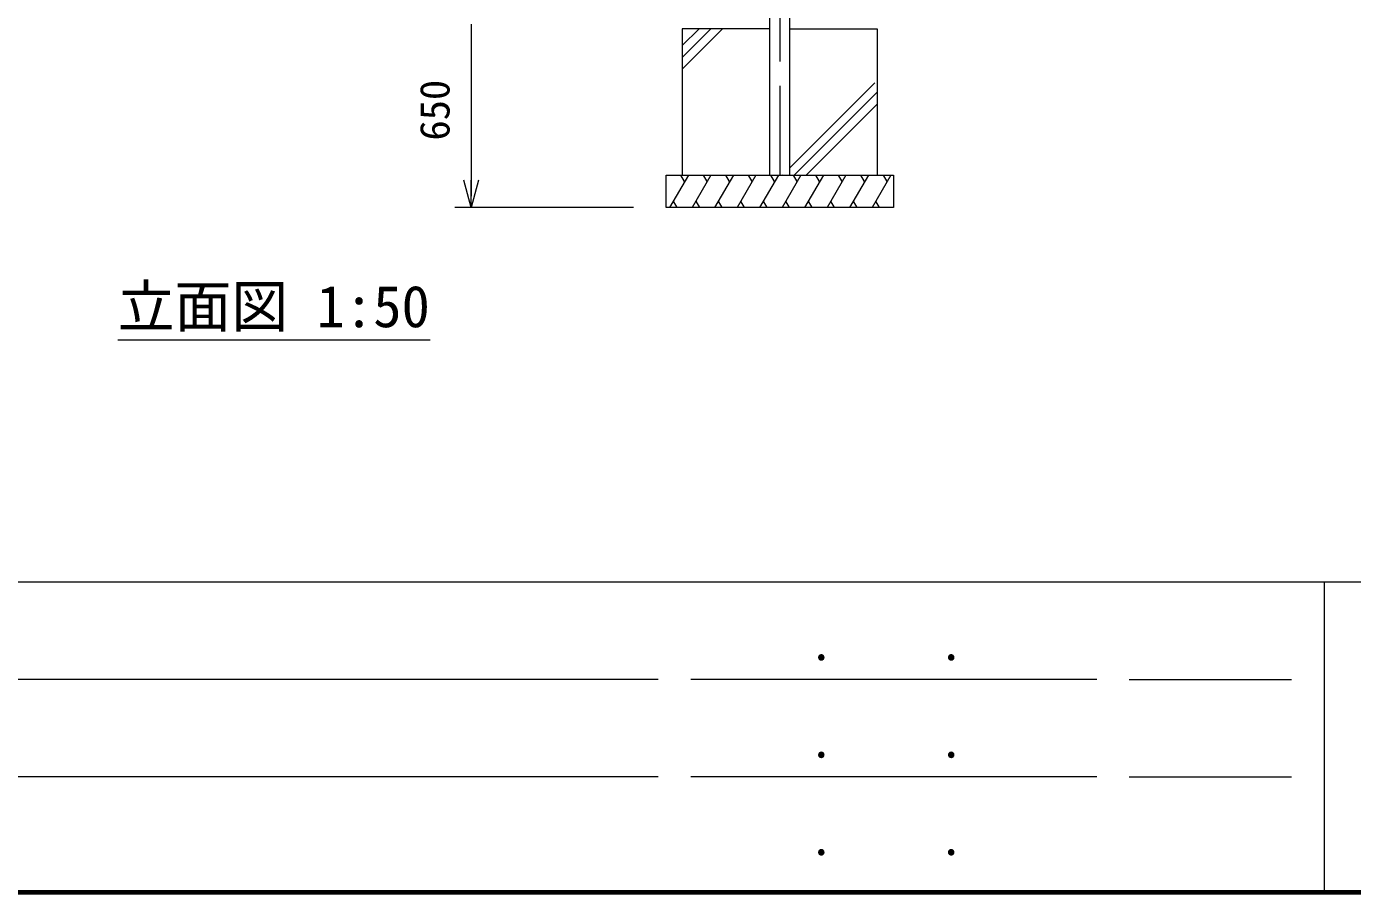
# Model space of a CAD drawing. Units: millimetres at full size, sheet at 1:50, with parts at other scales. Extents: x 750 to 20250, y 750 to 14100.
# Drawn here: x 3703 to 7786, y 750 to 3416 of the extents above; entities that cross this region are included whole.
import ezdxf
from ezdxf.enums import TextEntityAlignment as Align

# ---------------------------------------------------------------- set-up
doc = ezdxf.new("R2010")
doc.units = ezdxf.units.MM
doc.header["$LTSCALE"] = 50
doc.linetypes.add('CHAIN', pattern=[18.5, 12, -1.5, 3.5, -1.5])
for name, color, linetype, lineweight in [('D-BMK', 2, 'CHAIN', 13), ('D-STR', 1, 'Continuous', 13), ('D-STR-DIM', 7, 'Continuous', 13), ('D-STR-STR1', 7, 'Continuous', 13), ('D-STR-TXT', 7, 'Continuous', 13), ('D-TTL', 7, 'Continuous', 70), ('D-TTL-FRAM', 7, 'Continuous', 13)]:
    doc.layers.add(name, color=color, linetype=linetype, lineweight=lineweight)
doc.styles.add('ＭＳ ゴシック', font='')
doc.styles.get('ＭＳ ゴシック').set_extended_font_data('MS Gothic')

msp = doc.modelspace()

# ---------------------------------------------------------------- linework, layer by layer
at = {"layer": 'D-BMK'}
msp.add_line((6021.93, 6008.39), (6021.93, 2958.39), dxfattribs=at)
at = {"layer": 'D-STR'}
for p, q in [((5991.68, 2958.39), (5991.68, 5892.6)), ((6052.18, 5892.6), (6052.18, 2958.39)), ((5721.93, 3408.39), (5721.93, 2958.39)), ((5991.68, 3408.39), (5721.93, 3408.39)), ((6052.18, 3408.39), (6321.93, 3408.39)), ((6321.93, 3408.39), (6321.93, 2958.39)), ((5671.93, 2858.39), (5671.93, 2958.39)), ((5671.93, 2958.39), (6371.93, 2958.39)), ((5671.93, 2958.39), (6371.93, 2958.39)), ((6371.93, 2958.39), (6371.93, 2858.39)), ((6371.93, 2858.39), (5671.93, 2858.39))]:
    msp.add_line(p, q, dxfattribs=at)
at = {"layer": 'D-STR-DIM'}
for p, q in [((5071.93, 3423.39), (5071.93, 2893.39)), ((5071.93, 2858.39), (5049.15, 2943.39)), ((5094.7, 2943.39), (5071.93, 2858.39)), ((5071.93, 2858.39), (5071.93, 2943.39)), ((5571.93, 2858.39), (5021.93, 2858.39))]:
    msp.add_line(p, q, dxfattribs=at)
at = {"layer": 'D-STR-STR1'}
for p, q in [((5721.93, 3356.97), (5773.35, 3408.39)), ((5721.93, 3320.72), (5809.6, 3408.39)), ((5721.93, 3284.47), (5845.85, 3408.39)), ((6052.18, 2980.11), (6315.11, 3243.04)), ((6066.71, 2958.39), (6321.93, 3213.61)), ((6102.96, 2958.39), (6321.93, 3177.36)), ((5740.73, 2958.39), (5682.99, 2858.39)), ((5729.18, 2938.39), (5717.63, 2958.39)), ((5810.01, 2958.39), (5752.27, 2858.39)), ((5798.46, 2938.39), (5786.91, 2958.39)), ((5879.29, 2958.39), (5821.55, 2858.39)), ((5867.74, 2938.39), (5856.2, 2958.39)), ((5948.57, 2958.39), (5890.84, 2858.39)), ((5937.02, 2938.39), (5925.48, 2958.39)), ((6017.85, 2958.39), (5960.12, 2858.39)), ((6006.31, 2938.39), (5994.76, 2958.39)), ((6087.14, 2958.39), (6029.4, 2858.39)), ((6030.46, 2958.39), (6031.78, 2959.71)), ((6075.59, 2938.39), (6064.04, 2958.39)), ((6156.42, 2958.39), (6098.68, 2858.39)), ((6144.87, 2938.39), (6133.32, 2958.39)), ((6225.7, 2958.39), (6167.96, 2858.39)), ((6214.15, 2938.39), (6202.61, 2958.39)), ((6294.98, 2958.39), (6237.25, 2858.39)), ((6283.43, 2938.39), (6271.89, 2958.39)), ((6364.26, 2958.39), (6306.53, 2858.39)), ((6352.72, 2938.39), (6341.17, 2958.39)), ((5706.08, 2858.39), (5694.54, 2878.39)), ((5763.82, 2878.39), (5775.37, 2858.39)), ((5844.65, 2858.39), (5833.1, 2878.39)), ((5913.93, 2858.39), (5902.38, 2878.39)), ((5983.21, 2858.39), (5971.67, 2878.39)), ((6052.49, 2858.39), (6040.95, 2878.39)), ((6121.78, 2858.39), (6110.23, 2878.39)), ((6191.06, 2858.39), (6179.51, 2878.39)), ((6260.34, 2858.39), (6248.79, 2878.39)), ((6329.62, 2858.39), (6318.08, 2878.39))]:
    msp.add_line(p, q, dxfattribs=at)
at = {"layer": 'D-STR-TXT'}
msp.add_line((3983.26, 2451.74), (4945.76, 2451.74), dxfattribs=at)
at = {"layer": 'D-TTL'}
msp.add_lwpolyline([(750, 750), (750, 14100), (20250, 14100), (20250, 750)], close=True, dxfattribs=at)
at = {"layer": 'D-TTL-FRAM'}
for p, q in [((750, 1706.1), (20250, 1706.1)), ((7698.06, 1706.1), (7698.06, 750)), ((5648.06, 1406.1), (1008.51, 1406.1)), ((6998.06, 1406.1), (5748.06, 1406.1)), ((7098.06, 1406.1), (7598.06, 1406.1)), ((5648.06, 1106.1), (1008.51, 1106.1)), ((6998.06, 1106.1), (5748.06, 1106.1)), ((7098.06, 1106.1), (7598.06, 1106.1))]:
    msp.add_line(p, q, dxfattribs=at)

# ---------------------------------------------------------------- texts
at = {"layer": 'D-STR-DIM', "style": 'ＭＳ ゴシック'}
msp.add_text('650', height=91.64, rotation=90, dxfattribs=at).set_placement((4959.43, 3158.39), align=Align.MIDDLE_CENTER)
at = {"layer": 'D-STR-TXT', "style": 'ＭＳ ゴシック'}
msp.add_text('立面図 1:50', height=128.3, dxfattribs=at).set_placement((3983.26, 2451.74), align=Align.BOTTOM_LEFT)
at = {"layer": 'D-TTL-FRAM', "style": 'ＭＳ ゴシック'}
for p in [(6112.49, 1432.1), (6512.49, 1432.1), (6112.49, 1132.1), (6512.49, 1132.1), (6112.49, 832.1), (6512.49, 832.1)]:
    msp.add_text('.', height=110, dxfattribs=at).set_placement(p, align=Align.BOTTOM_LEFT)

doc.saveas('drawing.dxf')
